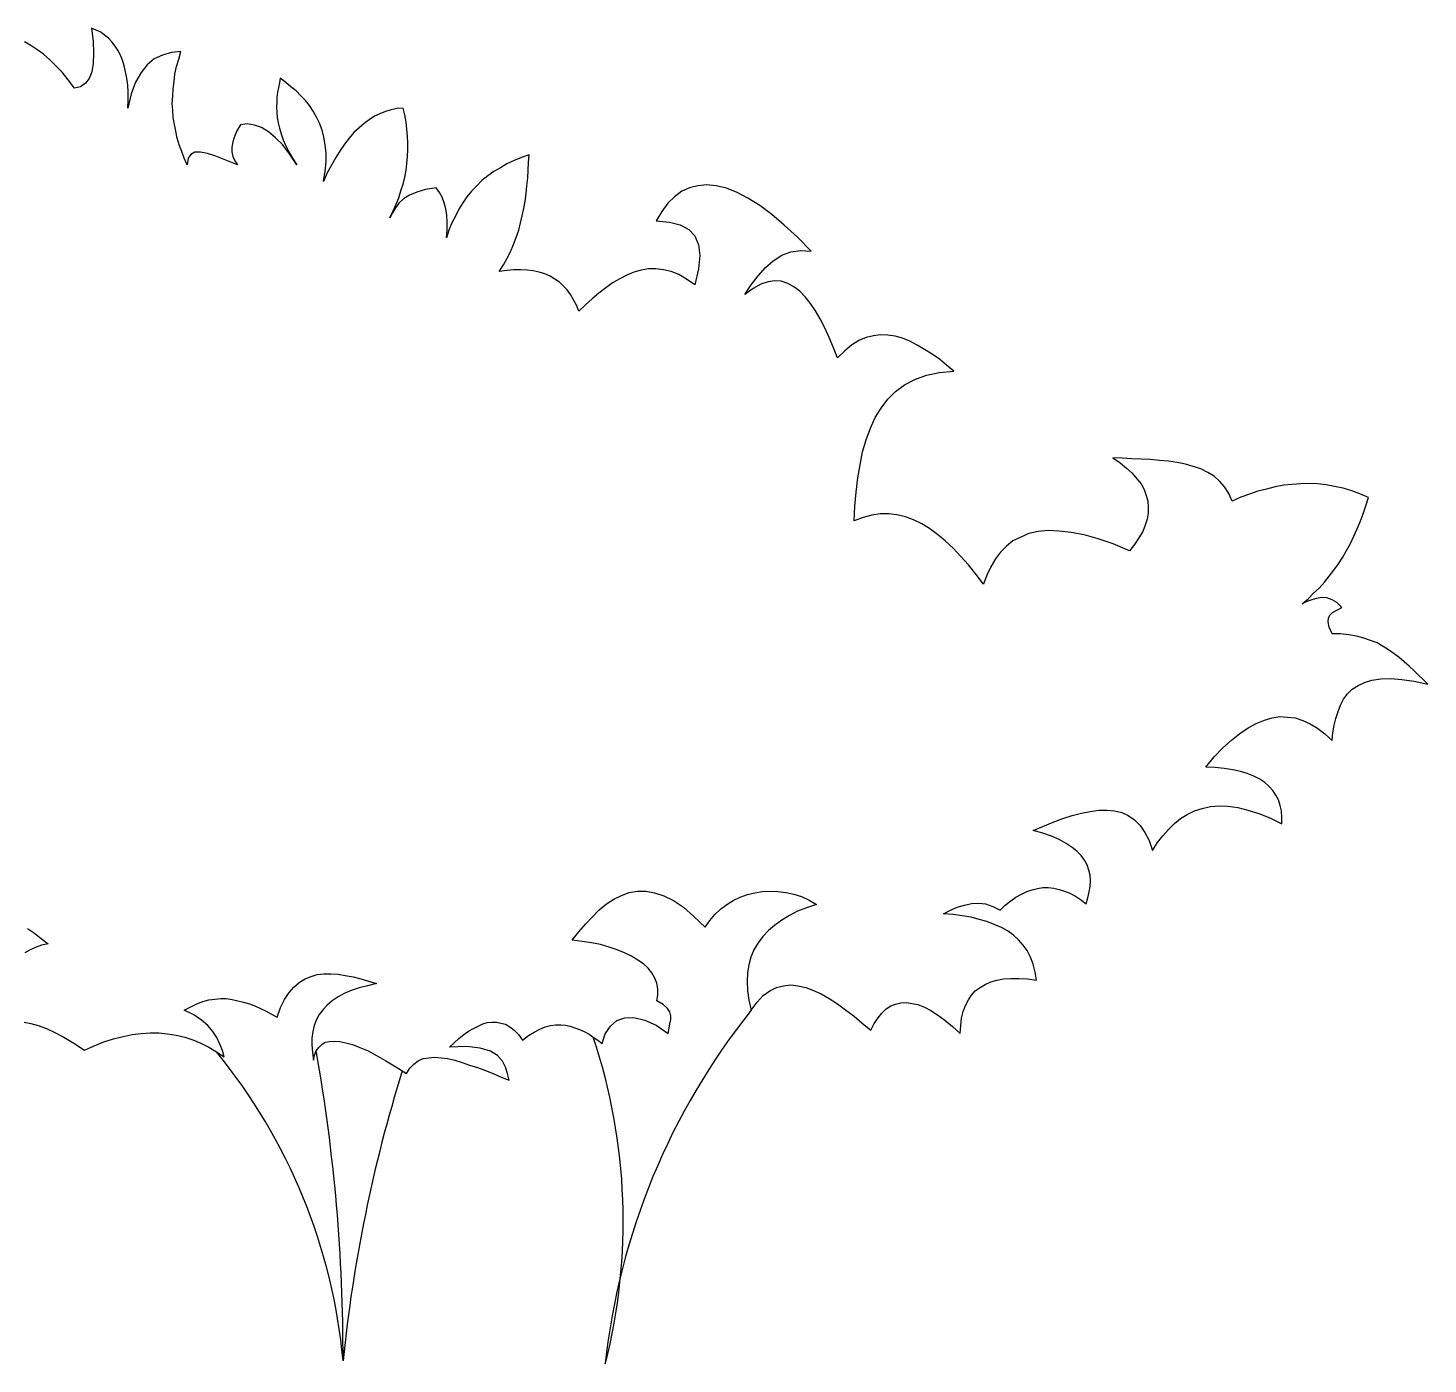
# Model space of a CAD drawing. Extents: x -24232 to 27340, y -23039 to 23489.
# Drawn here: x 10944.8 to 11397.3, y -22225.8 to -21794.3 of the extents above; entities that cross this region are included whole.
import ezdxf

# ---------------------------------------------------------------- set-up
doc = ezdxf.new("R2010")
doc.units = 0
doc.header["$LTSCALE"] = 10
doc.layers.add('3', color=3, linetype='CONTINUOUS')

msp = doc.modelspace()

# ---------------------------------------------------------------- linework, layer by layer
at = {"layer": '3', "color": 11}
for points in [[(10943.59, -22115.43), (10945.8, -22115.84), (10948.15, -22116.54), (10950.78, -22117.5), (10953.55, -22118.75), (10956.46, -22120.27), (10959.64, -22122.21), (10963.1, -22124.42), (10963.1, -22124.42), (10966.28, -22123.04), (10969.33, -22121.79), (10972.51, -22120.83), (10975.56, -22120), (10978.46, -22119.44), (10981.37, -22119.03), (10984.28, -22118.89), (10987.18, -22118.89), (10989.95, -22119.16), (10992.72, -22119.58), (10995.49, -22120.27), (10998.12, -22121.1), (11000.75, -22122.21), (11003.24, -22123.46), (11005.73, -22124.98), (11008.22, -22126.64), (11008.22, -22126.64), (11007.67, -22124.56), (11006.84, -22122.49), (11005.87, -22120.41), (11004.62, -22118.47), (11002.96, -22116.54), (11000.89, -22114.74), (10998.4, -22113.07), (10995.35, -22111.55), (10995.35, -22111.55), (10997.43, -22110.45), (10999.36, -22109.48), (11001.3, -22108.78), (11003.24, -22108.23), (11005.18, -22107.95), (11007.12, -22107.82), (11008.91, -22107.82), (11010.85, -22108.09), (11012.65, -22108.51), (11014.45, -22108.92), (11016.39, -22109.48), (11018.19, -22110.17), (11019.99, -22111), (11021.79, -22111.83), (11023.59, -22112.8), (11025.39, -22113.77), (11025.39, -22113.77), (11026.49, -22110.72), (11027.74, -22108.09), (11029.26, -22105.88), (11030.78, -22104.08), (11032.44, -22102.56), (11034.38, -22101.45), (11036.32, -22100.62), (11038.26, -22100.06), (11040.47, -22099.79), (11042.69, -22099.79), (11045.04, -22099.93), (11047.39, -22100.34), (11049.88, -22100.76), (11052.38, -22101.45), (11054.87, -22102.14), (11057.5, -22102.97), (11057.5, -22102.97), (11054.59, -22103.66), (11051.82, -22104.36), (11049.33, -22105.19), (11046.98, -22106.15), (11045.04, -22107.26), (11043.1, -22108.51), (11041.58, -22109.89), (11040.2, -22111.28), (11038.95, -22112.94), (11038.12, -22114.6), (11037.29, -22116.54), (11036.87, -22118.47), (11036.6, -22120.55), (11036.6, -22122.76), (11036.74, -22125.25), (11037.15, -22127.75), (11037.15, -22127.75), (11037.43, -22126.09), (11037.98, -22124.7), (11038.81, -22123.59), (11039.78, -22122.63), (11040.89, -22121.93), (11042.27, -22121.66), (11043.79, -22121.52), (11045.59, -22121.66), (11047.53, -22122.07), (11049.75, -22122.63), (11052.1, -22123.59), (11054.73, -22124.7), (11057.5, -22126.22), (11060.54, -22127.88), (11063.72, -22129.82), (11067.19, -22132.04), (11067.19, -22132.04), (11068.29, -22130.24), (11069.54, -22128.99), (11070.92, -22127.88), (11072.58, -22127.19), (11074.38, -22126.92), (11076.32, -22126.78), (11078.4, -22126.92), (11080.47, -22127.19), (11082.83, -22127.75), (11085.18, -22128.44), (11087.53, -22129.27), (11090.16, -22130.1), (11092.65, -22131.07), (11095.14, -22132.04), (11097.77, -22133.14), (11100.4, -22134.11), (11100.4, -22134.11), (11099.85, -22132.04), (11099.16, -22129.96), (11098.19, -22128.02), (11096.53, -22126.22), (11094.31, -22124.84), (11090.99, -22123.87), (11086.7, -22123.32), (11081.03, -22123.46), (11081.03, -22123.46), (11082.55, -22122.07), (11084.07, -22120.69), (11085.73, -22119.44), (11087.25, -22118.33), (11088.78, -22117.5), (11090.3, -22116.67), (11091.82, -22115.98), (11093.21, -22115.57), (11094.73, -22115.43), (11096.25, -22115.43), (11097.64, -22115.7), (11099.16, -22116.12), (11100.54, -22116.95), (11101.93, -22118.06), (11103.31, -22119.44), (11104.69, -22121.24), (11104.69, -22121.24), (11106.63, -22119.72), (11108.43, -22118.61), (11110.23, -22117.64), (11112.03, -22116.95), (11113.69, -22116.54), (11115.35, -22116.26), (11117.01, -22116.26), (11118.54, -22116.4), (11120.06, -22116.67), (11121.58, -22117.23), (11123.1, -22117.78), (11124.63, -22118.47), (11126.15, -22119.3), (11127.53, -22120.27), (11129.05, -22121.24), (11130.44, -22122.35), (11130.44, -22122.35), (11131.41, -22119.16), (11133.07, -22116.67), (11135.14, -22114.87), (11137.77, -22114.04), (11140.68, -22113.91), (11144.14, -22114.74), (11147.88, -22116.4), (11151.75, -22119.03), (11151.75, -22119.03), (11152.03, -22117.37), (11152.31, -22115.98), (11152.58, -22114.6), (11152.58, -22113.35), (11152.31, -22112.11), (11151.48, -22111), (11150.09, -22109.75), (11148.02, -22108.51), (11148.02, -22108.51), (11148.43, -22106.57), (11148.43, -22104.63), (11148.02, -22102.83), (11147.46, -22101.17), (11146.49, -22099.51), (11145.25, -22097.99), (11143.73, -22096.6), (11141.93, -22095.36), (11139.85, -22094.11), (11137.64, -22093.01), (11135.28, -22092.04), (11132.65, -22091.21), (11129.88, -22090.38), (11126.98, -22089.82), (11123.93, -22089.41), (11120.75, -22088.99), (11120.75, -22088.99), (11122.83, -22086.22), (11125.04, -22083.73), (11127.25, -22081.38), (11129.47, -22079.16), (11131.82, -22077.23), (11134.18, -22075.7), (11136.67, -22074.46), (11139.16, -22073.49), (11141.79, -22073.07), (11144.56, -22073.07), (11147.32, -22073.63), (11150.37, -22074.6), (11153.41, -22076.12), (11156.74, -22078.33), (11160.06, -22081.24), (11163.66, -22084.7), (11163.66, -22084.7), (11165.18, -22082.62), (11166.84, -22080.69), (11168.64, -22078.89), (11170.72, -22077.37), (11172.79, -22076.12), (11175.01, -22075.01), (11177.36, -22074.18), (11179.71, -22073.63), (11182.2, -22073.21), (11184.69, -22073.07), (11187.19, -22073.21), (11189.82, -22073.49), (11192.31, -22074.04), (11194.8, -22074.87), (11197.29, -22075.98), (11199.64, -22077.37), (11199.64, -22077.37), (11196.46, -22078.47), (11193.55, -22079.58), (11190.92, -22080.96), (11188.43, -22082.49), (11186.08, -22084.15), (11184.14, -22085.81), (11182.34, -22087.75), (11180.82, -22089.82), (11179.44, -22092.04), (11178.47, -22094.39), (11177.77, -22096.88), (11177.36, -22099.51), (11177.22, -22102.28), (11177.36, -22105.19), (11177.77, -22108.37), (11178.6, -22111.55), (11178.6, -22111.55), (11180.54, -22108.92), (11182.48, -22106.85), (11184.56, -22105.32), (11186.77, -22104.22), (11188.99, -22103.66), (11191.34, -22103.39), (11193.69, -22103.66), (11196.18, -22104.22), (11198.67, -22105.19), (11201.17, -22106.29), (11203.8, -22107.82), (11206.43, -22109.48), (11209.05, -22111.41), (11211.82, -22113.49), (11214.45, -22115.7), (11217.22, -22118.06), (11217.22, -22118.06), (11218.33, -22115.84), (11219.57, -22114.04), (11220.82, -22112.52), (11222.2, -22111.14), (11223.73, -22110.17), (11225.25, -22109.61), (11226.91, -22109.2), (11228.71, -22109.06), (11230.51, -22109.34), (11232.45, -22109.75), (11234.52, -22110.58), (11236.6, -22111.69), (11238.81, -22113.07), (11241.17, -22114.74), (11243.66, -22116.81), (11246.15, -22119.03), (11246.15, -22119.03), (11246.29, -22116.54), (11246.56, -22114.18), (11247.12, -22111.97), (11247.81, -22110.03), (11248.78, -22108.23), (11249.75, -22106.71), (11250.99, -22105.32), (11252.52, -22104.22), (11254.18, -22103.25), (11255.98, -22102.42), (11257.91, -22101.86), (11260.13, -22101.45), (11262.48, -22101.31), (11265.11, -22101.31), (11267.88, -22101.45), (11270.79, -22101.86), (11270.79, -22101.86), (11270.37, -22099.23), (11269.68, -22096.74), (11268.85, -22094.39), (11267.74, -22092.31), (11266.49, -22090.51), (11264.97, -22088.85), (11263.31, -22087.33), (11261.37, -22085.95), (11259.44, -22084.84), (11257.08, -22083.87), (11254.73, -22082.9), (11252.24, -22082.21), (11249.61, -22081.52), (11246.7, -22081.1), (11243.8, -22080.69), (11240.75, -22080.41), (11240.75, -22080.41), (11242.97, -22079.3), (11245.18, -22078.33), (11247.53, -22077.64), (11249.75, -22077.09), (11252.1, -22076.95), (11254.31, -22077.23), (11256.67, -22078.06), (11259.02, -22079.3), (11259.02, -22079.3), (11260.68, -22077.64), (11262.48, -22076.26), (11264.14, -22075.01), (11265.94, -22074.04), (11267.6, -22073.21), (11269.4, -22072.66), (11271.06, -22072.24), (11272.86, -22071.97), (11274.52, -22071.97), (11276.32, -22072.11), (11278.12, -22072.52), (11279.78, -22073.07), (11281.58, -22073.77), (11283.38, -22074.74), (11285.04, -22075.84), (11286.84, -22077.23), (11286.84, -22077.23), (11287.39, -22075.29), (11287.81, -22073.35), (11288.09, -22071.55), (11288.23, -22069.75), (11288.09, -22067.95), (11287.67, -22066.29), (11287.12, -22064.63), (11286.29, -22063.11), (11285.18, -22061.59), (11283.8, -22060.2), (11282.27, -22058.96), (11280.34, -22057.71), (11278.12, -22056.47), (11275.63, -22055.36), (11272.86, -22054.39), (11269.68, -22053.56), (11269.68, -22053.56), (11272.86, -22052.17), (11276.18, -22050.79), (11279.23, -22049.68), (11282.27, -22048.71), (11285.32, -22047.88), (11288.09, -22047.33), (11290.86, -22046.92), (11293.48, -22046.92), (11295.98, -22047.19), (11298.33, -22047.75), (11300.41, -22048.71), (11302.48, -22050.1), (11304.28, -22051.9), (11305.8, -22054.11), (11307.19, -22056.74), (11308.29, -22059.93), (11308.29, -22059.93), (11309.82, -22057.43), (11311.62, -22055.22), (11313.42, -22053.14), (11315.35, -22051.21), (11317.29, -22049.68), (11319.51, -22048.3), (11321.86, -22047.19), (11324.35, -22046.36), (11326.98, -22045.81), (11329.75, -22045.53), (11332.65, -22045.67), (11335.84, -22046.08), (11339.02, -22046.92), (11342.62, -22048.02), (11346.22, -22049.41), (11350.09, -22051.34), (11350.09, -22051.34), (11350.09, -22049.27), (11349.96, -22047.19), (11349.54, -22045.39), (11348.99, -22043.59), (11348.16, -22042.07), (11347.19, -22040.55), (11345.94, -22039.3), (11344.56, -22038.06), (11342.9, -22036.95), (11340.96, -22035.98), (11338.88, -22035.15), (11336.67, -22034.46), (11334.18, -22033.9), (11331.41, -22033.49), (11328.5, -22033.21), (11325.46, -22033.07), (11325.46, -22033.07), (11328.23, -22029.75), (11330.99, -22026.85), (11333.76, -22024.35), (11336.53, -22022.14), (11339.16, -22020.34), (11341.79, -22018.96), (11344.42, -22017.85), (11346.91, -22017.16), (11349.4, -22016.74), (11351.89, -22016.88), (11354.38, -22017.16), (11356.88, -22017.99), (11359.23, -22019.09), (11361.58, -22020.48), (11363.94, -22022.28), (11366.29, -22024.49), (11366.29, -22024.49), (11366.57, -22022), (11366.98, -22019.51), (11367.53, -22017.3), (11368.23, -22015.08), (11369.06, -22013), (11370.03, -22011.07), (11371.27, -22009.41), (11372.79, -22007.88), (11374.73, -22006.64), (11376.81, -22005.67), (11379.16, -22004.98), (11382.07, -22004.56), (11385.25, -22004.42), (11388.85, -22004.7), (11392.86, -22005.25), (11397.29, -22006.22), (11397.29, -22006.22), (11395.77, -22004.7), (11394.25, -22003.32), (11392.72, -22001.79), (11391.2, -22000.41), (11389.54, -21999.03), (11388.02, -21997.64), (11386.36, -21996.4), (11384.56, -21995.15), (11382.76, -21994.04), (11380.82, -21992.94), (11378.75, -21992.11), (11376.53, -21991.41), (11374.18, -21990.72), (11371.69, -21990.31), (11369.06, -21990.03), (11366.29, -21990.03), (11366.29, -21990.03), (11365.32, -21987.81), (11365.04, -21986.15), (11365.18, -21984.91), (11365.6, -21983.94), (11366.43, -21983.11), (11367.4, -21982.55), (11368.5, -21982), (11369.47, -21981.45), (11369.47, -21981.45), (11367.81, -21979.92), (11366.29, -21978.96), (11364.63, -21978.4), (11362.97, -21978.26), (11361.31, -21978.54), (11359.78, -21978.96), (11358.12, -21979.51), (11356.6, -21980.34), (11356.6, -21980.34), (11358.54, -21978.68), (11360.34, -21976.88), (11362.14, -21975.22), (11363.8, -21973.28), (11365.32, -21971.34), (11366.84, -21969.41), (11368.36, -21967.33), (11369.75, -21965.25), (11370.99, -21963.04), (11372.24, -21960.82), (11373.35, -21958.47), (11374.45, -21956.12), (11375.42, -21953.77), (11376.39, -21951.27), (11377.22, -21948.64), (11378.05, -21946.01), (11378.05, -21946.01), (11375.28, -21944.77), (11372.66, -21943.8), (11369.89, -21942.97), (11367.12, -21942.42), (11364.35, -21941.86), (11361.58, -21941.59), (11358.95, -21941.45), (11356.18, -21941.59), (11353.42, -21941.72), (11350.65, -21942), (11347.88, -21942.55), (11345.11, -21943.25), (11342.34, -21943.94), (11339.58, -21944.91), (11336.81, -21945.88), (11334.04, -21947.12), (11334.04, -21947.12), (11332.93, -21944.63), (11331.55, -21942.55), (11330.02, -21940.76), (11328.23, -21939.09), (11326.15, -21937.85), (11323.93, -21936.74), (11321.44, -21935.91), (11318.95, -21935.22), (11316.18, -21934.67), (11313.42, -21934.25), (11310.51, -21933.97), (11307.6, -21933.7), (11304.56, -21933.56), (11301.51, -21933.42), (11298.47, -21933.28), (11295.42, -21933.14), (11295.42, -21933.14), (11297.78, -21934.8), (11299.85, -21936.46), (11301.65, -21938.13), (11303.17, -21939.92), (11304.56, -21941.59), (11305.53, -21943.38), (11306.22, -21945.32), (11306.77, -21947.12), (11306.91, -21949.06), (11306.91, -21951), (11306.5, -21952.94), (11305.94, -21954.87), (11305.11, -21956.95), (11303.87, -21959.03), (11302.48, -21961.1), (11300.82, -21963.18), (11300.82, -21963.18), (11295.56, -21960.96), (11290.72, -21959.3), (11286.15, -21958.06), (11282, -21957.23), (11278.12, -21956.81), (11274.52, -21956.67), (11271.34, -21956.95), (11268.29, -21957.64), (11265.66, -21958.75), (11263.17, -21959.99), (11261.1, -21961.65), (11259.16, -21963.59), (11257.5, -21965.81), (11255.98, -21968.3), (11254.73, -21971.07), (11253.62, -21973.97), (11253.62, -21973.97), (11251.27, -21970.79), (11248.78, -21967.74), (11246.29, -21964.98), (11243.8, -21962.35), (11241.3, -21959.99), (11238.81, -21957.92), (11236.18, -21955.98), (11233.69, -21954.46), (11231.06, -21953.21), (11228.43, -21952.24), (11225.66, -21951.55), (11223.03, -21951.27), (11220.27, -21951.27), (11217.5, -21951.69), (11214.73, -21952.38), (11211.82, -21953.49), (11211.82, -21953.49), (11212.1, -21948.78), (11212.52, -21944.22), (11213.07, -21939.65), (11213.76, -21935.36), (11214.59, -21931.2), (11215.7, -21927.33), (11217.08, -21923.59), (11218.61, -21920.13), (11220.54, -21917.09), (11222.76, -21914.18), (11225.25, -21911.69), (11228.16, -21909.61), (11231.48, -21907.81), (11235.21, -21906.43), (11239.37, -21905.6), (11244.07, -21905.18), (11244.07, -21905.18), (11241.72, -21903.25), (11239.37, -21901.31), (11237.01, -21899.65), (11234.52, -21898.12), (11232.17, -21896.74), (11229.82, -21895.5), (11227.46, -21894.53), (11225.11, -21893.83), (11222.76, -21893.56), (11220.4, -21893.42), (11218.05, -21893.7), (11215.7, -21894.25), (11213.35, -21895.22), (11210.99, -21896.74), (11208.78, -21898.54), (11206.43, -21900.89), (11206.43, -21900.89), (11205.18, -21897.57), (11203.8, -21894.25), (11202.41, -21891.2), (11200.89, -21888.3), (11199.37, -21885.67), (11197.71, -21883.32), (11196.04, -21881.1), (11194.25, -21879.3), (11192.31, -21877.92), (11190.37, -21876.81), (11188.29, -21876.12), (11186.22, -21875.98), (11184, -21876.26), (11181.65, -21877.09), (11179.16, -21878.47), (11176.53, -21880.41), (11176.53, -21880.41), (11178.6, -21877.23), (11180.82, -21874.32), (11183.17, -21871.69), (11185.66, -21869.47), (11188.43, -21867.67), (11191.34, -21866.57), (11194.52, -21866.15), (11197.98, -21866.43), (11197.98, -21866.43), (11193.55, -21861.86), (11189.26, -21857.99), (11185.25, -21854.53), (11181.37, -21851.62), (11177.5, -21849.27), (11174.04, -21847.47), (11170.58, -21846.08), (11167.26, -21845.25), (11164.21, -21844.98), (11161.3, -21845.25), (11158.67, -21845.94), (11156.18, -21847.05), (11153.83, -21848.85), (11151.62, -21850.93), (11149.68, -21853.56), (11147.88, -21856.6), (11147.88, -21856.6), (11152.17, -21857.02), (11155.63, -21857.85), (11158.4, -21859.37), (11160.33, -21861.45), (11161.58, -21864.35), (11162, -21867.81), (11161.58, -21872.1), (11160.33, -21877.23), (11160.33, -21877.23), (11157.71, -21875.43), (11155.21, -21873.9), (11152.72, -21872.93), (11150.23, -21872.38), (11147.74, -21872.1), (11145.39, -21872.1), (11143.03, -21872.52), (11140.68, -21873.21), (11138.33, -21874.18), (11136.11, -21875.29), (11133.76, -21876.67), (11131.55, -21878.19), (11129.33, -21879.99), (11127.12, -21881.79), (11125.04, -21883.73), (11122.83, -21885.81), (11122.83, -21885.81), (11122.13, -21883.87), (11121.16, -21882.07), (11120.2, -21880.41), (11119.09, -21878.89), (11117.84, -21877.64), (11116.6, -21876.39), (11115.07, -21875.43), (11113.55, -21874.46), (11111.89, -21873.76), (11110.09, -21873.21), (11108.15, -21872.8), (11106.22, -21872.52), (11104, -21872.38), (11101.79, -21872.38), (11099.57, -21872.66), (11097.08, -21872.93), (11097.08, -21872.93), (11098.47, -21870.86), (11099.71, -21868.64), (11100.82, -21866.57), (11101.79, -21864.21), (11102.62, -21862), (11103.45, -21859.65), (11104, -21857.29), (11104.56, -21854.94), (11105.11, -21852.59), (11105.52, -21850.24), (11105.8, -21847.74), (11106.08, -21845.25), (11106.36, -21842.76), (11106.49, -21840.27), (11106.63, -21837.78), (11106.77, -21835.29), (11106.77, -21835.29), (11104.28, -21836.12), (11101.93, -21837.09), (11099.57, -21838.19), (11097.5, -21839.44), (11095.42, -21840.68), (11093.48, -21842.07), (11091.55, -21843.59), (11089.88, -21845.25), (11088.22, -21847.05), (11086.7, -21848.85), (11085.32, -21850.79), (11084.07, -21852.87), (11082.96, -21855.08), (11081.86, -21857.29), (11080.89, -21859.65), (11080.06, -21862.14), (11080.06, -21862.14), (11080.33, -21859.51), (11080.33, -21857.16), (11080.2, -21854.8), (11079.92, -21852.73), (11079.37, -21850.79), (11078.67, -21848.99), (11077.84, -21847.47), (11076.74, -21845.94), (11076.74, -21845.94), (11073.28, -21846.5), (11070.51, -21847.33), (11068.15, -21848.3), (11066.22, -21849.54), (11064.69, -21850.93), (11063.59, -21852.45), (11062.62, -21853.97), (11061.79, -21855.63), (11061.79, -21855.63), (11062.89, -21853.42), (11063.86, -21851.2), (11064.69, -21849.13), (11065.39, -21846.91), (11066.08, -21844.7), (11066.63, -21842.48), (11067.05, -21840.27), (11067.32, -21838.06), (11067.46, -21835.84), (11067.6, -21833.63), (11067.6, -21831.41), (11067.46, -21829.2), (11067.32, -21826.98), (11067.05, -21824.77), (11066.63, -21822.41), (11066.08, -21820.2), (11066.08, -21820.2), (11064.14, -21820.34), (11062.2, -21820.75), (11060.4, -21821.31), (11058.6, -21822), (11056.8, -21822.83), (11055.14, -21823.94), (11053.48, -21825.18), (11051.82, -21826.57), (11050.16, -21828.09), (11048.64, -21829.89), (11047.12, -21831.83), (11045.73, -21833.9), (11044.35, -21836.12), (11042.96, -21838.61), (11041.58, -21841.1), (11040.33, -21843.87), (11040.33, -21843.87), (11040.89, -21840.55), (11041.16, -21837.5), (11041.16, -21834.73), (11040.89, -21832.1), (11040.47, -21829.61), (11039.92, -21827.26), (11039.09, -21825.04), (11038.12, -21823.11), (11037.01, -21821.17), (11035.77, -21819.37), (11034.52, -21817.71), (11033, -21816.19), (11031.48, -21814.66), (11029.81, -21813.28), (11028.15, -21811.9), (11026.35, -21810.51), (11026.35, -21810.51), (11026.08, -21812.03), (11025.8, -21813.56), (11025.52, -21815.08), (11025.25, -21816.74), (11025.25, -21818.26), (11025.11, -21819.92), (11025.25, -21821.58), (11025.39, -21823.25), (11025.66, -21824.91), (11026.08, -21826.71), (11026.63, -21828.5), (11027.32, -21830.44), (11028.15, -21832.38), (11029.12, -21834.32), (11030.37, -21836.39), (11031.75, -21838.47), (11031.75, -21838.47), (11029.4, -21835.01), (11027.18, -21832.1), (11024.83, -21829.75), (11022.62, -21827.81), (11020.26, -21826.43), (11018.05, -21825.74), (11015.7, -21825.32), (11013.48, -21825.6), (11013.48, -21825.6), (11012.38, -21827.54), (11011.54, -21829.34), (11010.99, -21831.13), (11010.71, -21832.8), (11010.71, -21834.32), (11010.99, -21835.84), (11011.68, -21837.22), (11012.51, -21838.47), (11012.51, -21838.47), (11008.78, -21836.95), (11005.59, -21835.7), (11002.82, -21834.87), (11000.61, -21834.46), (10998.81, -21834.46), (10997.43, -21835.15), (10996.6, -21836.39), (10996.32, -21838.47), (10996.32, -21838.47), (10995.35, -21836.39), (10994.52, -21834.18), (10993.69, -21832.1), (10993, -21829.89), (10992.58, -21827.67), (10992.17, -21825.46), (10991.75, -21823.25), (10991.61, -21820.89), (10991.48, -21818.68), (10991.61, -21816.32), (10991.75, -21813.97), (10992.03, -21811.62), (10992.31, -21809.27), (10992.86, -21806.77), (10993.55, -21804.42), (10994.24, -21801.93), (10994.24, -21801.93), (10991.2, -21802.21), (10988.29, -21803.04), (10985.66, -21804.28), (10983.31, -21806.22), (10981.37, -21808.71), (10979.57, -21811.76), (10978.19, -21815.63), (10977.08, -21820.2), (10977.08, -21820.2), (10977.22, -21817.57), (10977.22, -21815.08), (10977.08, -21812.73), (10976.8, -21810.51), (10976.39, -21808.44), (10975.97, -21806.5), (10975.42, -21804.7), (10974.73, -21803.04), (10973.9, -21801.52), (10973.07, -21800.13), (10971.96, -21798.75), (10970.85, -21797.64), (10969.61, -21796.67), (10968.36, -21795.7), (10966.84, -21795.01), (10965.32, -21794.32), (10965.32, -21794.32), (10965.87, -21798.61), (10966.01, -21802.48), (10965.87, -21805.81), (10965.45, -21808.44), (10964.62, -21810.65), (10963.38, -21812.17), (10961.86, -21813.28), (10959.92, -21813.7), (10959.92, -21813.7), (10957.84, -21811.07), (10955.9, -21808.57), (10953.83, -21806.5), (10951.89, -21804.56), (10949.81, -21802.76), (10947.74, -21801.24), (10945.8, -21799.99), (10943.72, -21798.75)], [(10944.69, -22085.12), (10946.91, -22086.64), (10949.12, -22088.44), (10951.34, -22090.1), (10951.34, -22090.1), (10949.26, -22090.51), (10947.46, -22091.21), (10945.52, -22092.04), (10943.86, -22093.01)]]:
    msp.add_lwpolyline(points, dxfattribs=at)
at = {"layer": '3'}
for points in [[(11178.6, -22111.55, 0.143083), (11131.39, -22225.83, 0.144168), (11127.53, -22120.27, 6.763015)], [(11046.66, -22224.82, 0.14998), (11005.73, -22124.98, -3.279434)], [(11065.8, -22131.15, 0.050416), (11046.66, -22224.82, 0.044718), (11037.98, -22124.7, 0.973353)]]:
    msp.add_lwpolyline(points, format="xyb", dxfattribs=at)

doc.saveas('drawing.dxf')
